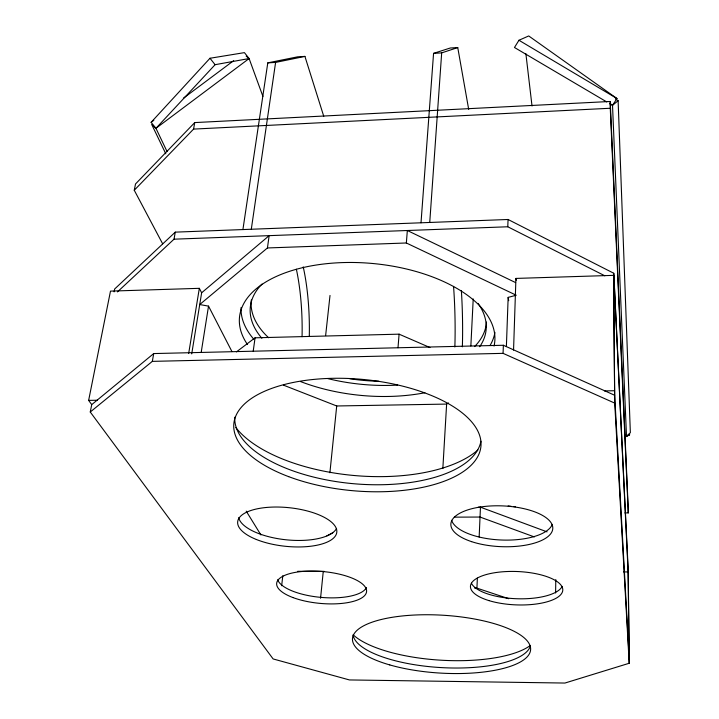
<?xml version="1.0" encoding="UTF-8"?>
<svg xmlns="http://www.w3.org/2000/svg" width="719" height="719" viewBox="0 0 719 719"><rect width="100%" height="100%" fill="white"/><g stroke="black" fill="none" stroke-linecap="round" stroke-linejoin="round"><path stroke-width="1.08" d="M555.598 593.004L555.796 579.595M513.555 350.072L515.927 278.415L613.577 275.359L614.655 395.073L613.577 275.359M506.383 346.558L508.153 297.387L516.269 295.23L406.352 242.986L267.441 247.956L199.729 304.541L208.528 306.132L231.94 351.582M629.206 663.26L614.727 403.107L503.066 353.353L503.372 345.264L153.713 353.568L91.735 404.626L90.261 412.014L273.13 658.946L349.434 679.94L564.918 683.05L629.206 663.26L628.047 566.464L613.765 273.247L508.054 219.484L175.274 232.138L114.68 288.984L114.105 291.869M604.814 275.79L507.785 226.773L508.054 219.484M508.693 598.711L476.931 588.133L477.362 578.13M479.16 537.03L480.463 507.183L478.234 507.201M470.855 345.947L473.219 298.924M442.841 468.554L446.625 404.087L448.557 402.973M429.737 222.459L441.682 52.891L457.751 47.571L468.698 109.441M421.01 222.791L433.566 53.359L450.292 48.002L457.751 47.571M398.002 347.762L399.09 334.164L255.065 337.813L236.425 351.888M406.352 242.986L407.34 230.511L515.658 282.612M320.557 598.28L323.226 571.749M329.895 472.787L336.708 405.974L283.43 385.132M325.626 335.593L330.012 295.455M281.659 585.733L282.81 575.73M253.214 351.205L255.065 337.813M267.441 247.956L269.14 235.652L201.635 292.795L191.721 353.883M251.299 229.244L275.602 62.409L304.919 56.406L323.757 116.298M242.914 229.568L267.792 62.859L297.711 56.819L304.919 56.406M201.23 352.157L208.528 306.132M188.684 353.442L199.334 288.328L110.492 291.114L88.644 400.393L91.592 404.429M90.261 412.014L152.329 361.369L153.713 353.568M117.44 291.905L174.025 239.184L175.274 232.138M162.629 243.777L134.264 190.247L193.573 129.096L194.732 122.581L610.224 101.478L628.199 507.929L628.262 512.908L624.892 512.926M134.264 190.247L135.514 183.974L194.732 122.581M624.496 437.143L626.501 436.19L612.516 105.334L616.974 98.53L528.708 35.95L518.956 40.264L514.471 47.49L606.746 101.927M167.096 151.628L155.951 128.315L151.125 122.329L209.993 58.257L244.433 52.631L249.107 58.545L262.929 96.427M165.792 153.785L151.691 124.432L155.951 128.315L215.098 64.692L249.107 58.545L246.177 56.118M609.631 103.626L612.516 105.334L618.115 100.723L615.392 98.791M155.951 128.315L249.107 58.545M151.125 122.329L153.812 120.316M183.426 98.206L233.666 60.666M326.848 535.853L332.789 532.788M624.694 437.179L629.709 434.788L626.501 436.19L624.775 434.752M267.792 62.859L275.602 62.409M433.566 53.359L441.682 52.891M193.573 129.096L610.269 108.254L610.224 101.478M174.025 239.184L507.785 226.773M152.329 361.369L503.066 353.353M88.644 400.393L97.568 400.231M604.418 390.911L614.421 390.732M336.708 405.974L446.625 404.087M454.318 517.15L480.031 517.042L534.361 536.931M297.675 571.317L324.179 571.362M623.652 571.929L628.118 571.938M474.684 588.124L476.931 588.133M480.463 507.183L547.078 531.871M399.09 334.164L429.971 347.556M503.372 345.264L614.673 395.27L629.242 659.503L628.226 574.086L613.765 273.247M518.956 40.264L616.974 98.53M610.701 104.039L612.516 105.334M624.802 434.734L626.501 436.19L630.356 432.703L618.115 100.723M209.993 58.257L215.098 64.692M246.222 511.137L260.925 534.963M199.334 288.328L201.635 292.795M508.153 297.387L508.71 300.686M515.927 278.415L516.224 280.293M525.886 53.709L532.024 105.999M610.269 108.254L628.262 512.908M614.673 395.27L614.727 403.107M453.554 286.387A85.336 11.935 88.5 0 1 454.857 346.998M461.373 290.665A85.417 11.468 88.5 0 1 462.362 346.819M296.363 269.239A83.755 21.291 88.1 0 1 302.052 336.708M303.22 266.893A83.826 20.86 88.1 0 1 309.278 336.528M424.902 392.745A128.216 66.202 5.4 0 1 300.515 381.546M247.471 344.518A128.216 66.202 5.4 0 1 351.708 262.471A128.216 66.202 5.4 0 1 494.034 346.073M494.924 332.349A127.605 66.831 5.5 0 1 490.088 345.408M397.661 385.087A127.605 66.831 5.5 0 1 327.72 378.589M253.753 339.17A127.605 66.831 5.5 0 1 241.045 307.597M477.865 450.004A132.638 61.421 5.2 0 1 353.254 475.43A132.638 61.421 5.2 0 1 235.814 427.535M530.254 645.527A95.6 31.96 3.5 0 1 440.576 660.177A95.6 31.96 3.5 0 1 353.263 634.877M562.159 586.407A46.097 16.834 2.3 0 1 516.763 598.738A46.097 16.834 2.3 0 1 471.421 583.208M552.3 524.376A50.878 20.554 2.4 0 1 501.395 540.014A50.878 20.554 2.4 0 1 451.631 520.313M530.379 645.959A89.066 29.218 3.5 0 1 439.812 667.511A89.066 29.218 3.5 0 1 353.074 635.03M480.93 441.232A123.713 56.28 5.2 0 1 351.187 483.492A123.713 56.28 5.2 0 1 234.807 417.2M366.474 587.531A45.027 16.124 5.2 0 1 321.186 597.399A45.027 16.124 5.2 0 1 277.696 579.712M336.573 528.429A49.719 19.539 6 0 1 285.398 539.717A49.719 19.539 6 0 1 238.699 517.653M486.484 322.04A118.114 62.328 5.5 0 1 474.585 346.576M268.636 337.759A118.114 62.328 5.5 0 1 251.317 299.931M478.09 303.436A118.437 61.996 5.4 0 1 479.69 346.72M378.94 381.259A118.437 61.996 5.4 0 1 349.758 378.733M261.869 338.245A118.437 61.996 5.4 0 1 262.013 284.05M515.55 506.724A44.506 18.865 2 0 1 513.411 506.553M511.281 506.347A44.506 18.865 2 0 1 508.126 505.951M389.797 664.931A89.246 28.958 3.5 0 0 530.245 651.72A89.246 28.958 3.5 0 0 404.635 615.734A89.246 28.958 3.5 0 0 389.797 664.931M292.957 597.561A45.135 15.98 5.2 0 0 365.962 593.687A45.135 15.98 5.2 0 0 305.935 571.201A45.135 15.98 5.2 0 0 292.957 597.561M288.705 476.661A124.063 55.866 5.2 0 0 480.786 447.569A124.063 55.866 5.2 0 0 302.654 380.8A124.063 55.866 5.2 0 0 288.705 476.661M256.332 539.475A49.845 19.386 6 0 0 336.294 534.253A49.845 19.386 6 0 0 269.05 507.255A49.845 19.386 6 0 0 256.332 539.475M489.046 600.635A46.205 16.69 2.3 0 0 562.465 591.773A46.205 16.69 2.3 0 0 498.321 572.225A46.205 16.69 2.3 0 0 489.046 600.635M471.637 541.659A51.004 20.393 2.4 0 0 552.48 530.325A51.004 20.393 2.4 0 0 481.335 506.868A51.004 20.393 2.4 0 0 471.637 541.659"/></g></svg>
